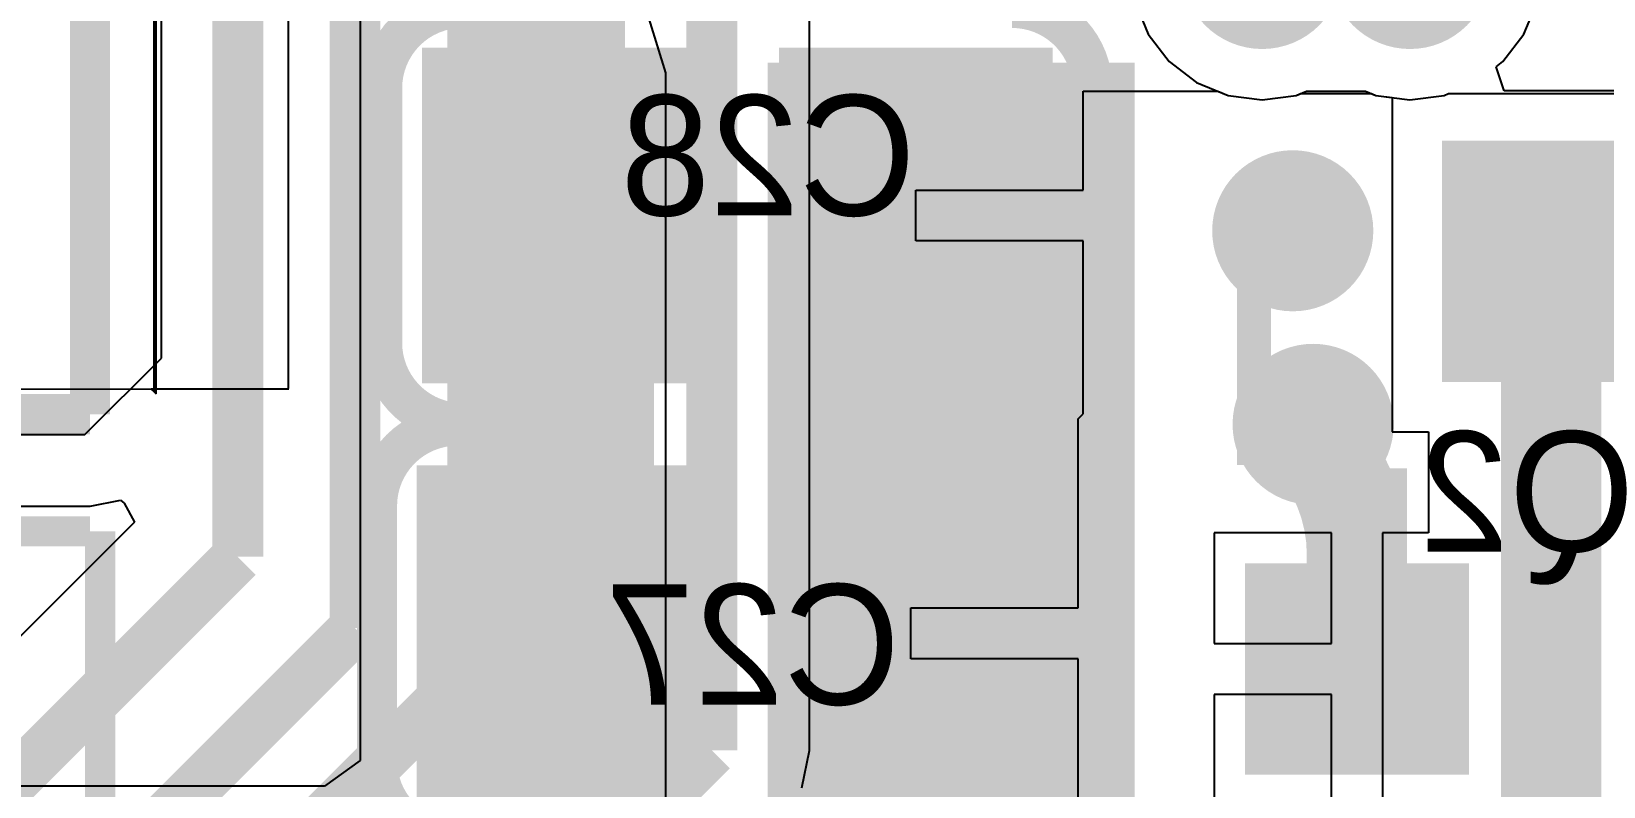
# Model space of a CAD drawing. Extents: x 81 to 196, y 150 to 213.
# Drawn here: x 106.42 to 114.26, y 203.87 to 207.64 of the extents above; entities that cross this region are included whole.
import ezdxf

# ---------------------------------------------------------------- set-up
doc = ezdxf.new("R2010")
doc.units = 0
doc.header["$MEASUREMENT"] = 0
for name, color, linetype in [('BOTTOMLAYER', 5, 'CONTINUOUS'), ('BOTTOMOVERLAY', 54, 'CONTINUOUS'), ('BOTTOMPASTE', 16, 'CONTINUOUS'), ('BOTTOMSOLDER', 6, 'CONTINUOUS'), ('KEEPOUTLAYER', 6, 'CONTINUOUS'), ('TOPLAYER', 1, 'CONTINUOUS')]:
    doc.layers.add(name, color=color, linetype=linetype)

msp = doc.modelspace()

# ---------------------------------------------------------------- linework, layer by layer
at = {"layer": 'BOTTOMLAYER'}
for p, q in [((107.045374, 205.831826), (107.045374, 212.918426)), ((107.704517, 205.858483), (107.704517, 209.703363)), ((107.032674, 209.636759), (107.032674, 205.844526)), ((108.061374, 209.083026), (108.061374, 204.003026)), ((109.585374, 207.432026), (109.382174, 208.092426)), ((113.861545, 207.624624), (113.927042, 207.782742)), ((113.757357, 207.488843), (113.861545, 207.624624)), ((113.723006, 207.462486), (113.757357, 207.488843)), ((109.585374, 200.193026), (109.585374, 207.432026)), ((113.763829, 207.342224), (113.723006, 207.462486)), ((111.664971, 206.847826), (111.664971, 207.340672)), ((111.664971, 207.340672), (112.335551, 207.340672)), ((112.335551, 207.340672), (112.387489, 207.319159)), ((112.726859, 207.319159), (112.778797, 207.340672)), ((112.778797, 207.340672), (113.072151, 207.340672)), ((113.072151, 207.340672), (113.124089, 207.319159)), ((114.754574, 207.342224), (113.763829, 207.342224)), ((112.387489, 207.319159), (112.557174, 207.296819)), ((112.557174, 207.296819), (112.726859, 207.319159)), ((113.124089, 207.319159), (113.204574, 207.308562)), ((113.204574, 207.308562), (113.204574, 205.642228)), ((110.830972, 206.593826), (110.830972, 206.847826)), ((110.830972, 206.847826), (111.664971, 206.847826)), ((111.664971, 206.593826), (110.830972, 206.593826)), ((111.664971, 205.731826), (111.664971, 206.593826)), ((81.467574, 205.806426), (107.019974, 205.857226)), ((107.032674, 205.844526), (107.019974, 205.857226)), ((107.019974, 205.857226), (107.705774, 205.857226)), ((107.019974, 205.857226), (107.045374, 205.831826)), ((107.705774, 205.857226), (107.704517, 205.858483)), ((111.639574, 205.706426), (111.664974, 205.731826)), ((111.639574, 205.627023), (111.639574, 205.706426)), ((111.664974, 205.731826), (111.664971, 205.731826)), ((111.639571, 204.765026), (111.639571, 205.627023)), ((111.639571, 205.627023), (111.639574, 205.627023)), ((113.204574, 205.642228), (113.386418, 205.642228)), ((113.386418, 205.642228), (113.386418, 205.139226)), ((112.902563, 205.139226), (112.318363, 205.139226)), ((112.318363, 205.139226), (112.318363, 204.587226)), ((112.902563, 204.587226), (112.902563, 205.139226)), ((113.386418, 205.139226), (113.156563, 205.139226)), ((113.156563, 205.139226), (113.156563, 203.781226)), ((110.805572, 204.511026), (110.805572, 204.765026)), ((110.805572, 204.765026), (111.639571, 204.765026)), ((112.318363, 204.587226), (112.902563, 204.587226)), ((111.639571, 204.511026), (110.805572, 204.511026)), ((111.639571, 203.649026), (111.639571, 204.511026)), ((112.902563, 204.333226), (112.318363, 204.333226)), ((112.318363, 204.333226), (112.318363, 203.781226)), ((112.902563, 203.781226), (112.902563, 204.333226)), ((108.061374, 204.003026), (107.883574, 203.876026)), ((107.883574, 203.876026), (104.276774, 203.876026))]:
    msp.add_line(p, q, dxfattribs=at)
for points, const_width in [([(108.934171, 206.837625), (108.934171, 208.577426)], 0.499999), ([(109.025571, 206.695426), (109.050971, 206.720826)], 1.000001), ([(109.025571, 204.790426), (109.025571, 206.695426)], 1.000001), ([(113.998172, 206.473628), (113.979574, 206.492226)], 0.499999), ([(113.998172, 202.834626), (113.998172, 206.473628)], 0.499999), ([(113.029563, 205.461037), (112.811174, 205.679426)], 0.499999), ([(113.029563, 204.460226), (113.029563, 205.461037)], 0.499999), ([(109.025571, 204.638026), (109.025571, 204.790426)], 1.000001), ([(109.025571, 200.016229), (109.025571, 204.638026)], 1.000001), ([(108.822371, 204.587226), (109.025571, 204.790426)], 0.499999)]:
    msp.add_lwpolyline(points, dxfattribs=dict(at, const_width=const_width))
at = {"layer": 'BOTTOMLAYER', "const_width": 0.499999}
for points in [[(109.284315, 207.109172, -0.198912), (108.934171, 207.954494)], [(109.284315, 207.109172, -0.198912), (108.934171, 207.954494)], [(109.284315, 207.109172, -0.198912), (108.934171, 207.954494)], [(109.284315, 207.109172, -0.198912), (108.934171, 207.954494)], [(109.284315, 207.109172, -0.198912), (108.934171, 207.954494)], [(109.284315, 207.109172, -0.198912), (108.934171, 207.954494)], [(109.284315, 207.109172, -0.198912), (108.934171, 207.954494)], [(113.85583, 206.293484, -0.198912), (113.998172, 205.949839)], [(113.85583, 206.293484, -0.198912), (113.998172, 205.949839)], [(113.85583, 206.293484, -0.198912), (113.998172, 205.949839)], [(113.85583, 206.293484, -0.198912), (113.998172, 205.949839)], [(113.85583, 206.293484, -0.198912), (113.998172, 205.949839)], [(113.85583, 206.293484, -0.198912), (113.998172, 205.949839)], [(113.85583, 206.293484, -0.198912), (113.998172, 205.949839)], [(112.77582, 205.644072, -0.198912), (113.029563, 205.031477)], [(112.77582, 205.644072, -0.198912), (113.029563, 205.031477)], [(112.77582, 205.644072, -0.198912), (113.029563, 205.031477)], [(112.77582, 205.644072, -0.198912), (113.029563, 205.031477)], [(112.77582, 205.644072, -0.198912), (113.029563, 205.031477)], [(112.77582, 205.644072, -0.198912), (113.029563, 205.031477)]]:
    msp.add_lwpolyline(points, format="xyb", dxfattribs=at)
at = {"layer": 'BOTTOMLAYER'}
for points, const_width in [([(110.626774, 206.977226, 1), (110.626774, 207.277226, 1)], 0.299999), ([(109.284315, 206.984173, 1), (109.284315, 207.23417, 1)], 0.249999), ([(109.284315, 206.984173, 1), (109.284315, 207.23417, 1)], 0.249999), ([(109.284315, 206.984173, 1), (109.284315, 207.23417, 1)], 0.249999), ([(109.284315, 206.984173, 1), (109.284315, 207.23417, 1)], 0.249999), ([(109.284315, 206.984173, 1), (109.284315, 207.23417, 1)], 0.249999), ([(109.284315, 206.984173, 1), (109.284315, 207.23417, 1)], 0.249999), ([(109.284315, 206.984173, 1), (109.284315, 207.23417, 1)], 0.249999), ([(111.515774, 206.520026, 1), (111.515774, 206.820026, 1)], 0.299999), ([(112.709574, 206.494626, 1), (112.709574, 206.794626, 1)], 0.299999), ([(113.85583, 206.168485, 1), (113.85583, 206.418482, 1)], 0.249999), ([(113.85583, 206.168485, 1), (113.85583, 206.418482, 1)], 0.249999), ([(113.85583, 206.168485, 1), (113.85583, 206.418482, 1)], 0.249999), ([(113.85583, 206.168485, 1), (113.85583, 206.418482, 1)], 0.249999), ([(113.85583, 206.168485, 1), (113.85583, 206.418482, 1)], 0.249999), ([(113.85583, 206.168485, 1), (113.85583, 206.418482, 1)], 0.249999), ([(113.85583, 206.168485, 1), (113.85583, 206.418482, 1)], 0.249999), ([(113.998172, 205.824841, 1), (113.998172, 206.074838, 1)], 0.249999), ([(113.998172, 205.824841, 1), (113.998172, 206.074838, 1)], 0.249999), ([(113.998172, 205.824841, 1), (113.998172, 206.074838, 1)], 0.249999), ([(113.998172, 205.824841, 1), (113.998172, 206.074838, 1)], 0.249999), ([(113.998172, 205.824841, 1), (113.998172, 206.074838, 1)], 0.249999), ([(113.998172, 205.824841, 1), (113.998172, 206.074838, 1)], 0.249999), ([(113.998172, 205.824841, 1), (113.998172, 206.074838, 1)], 0.249999), ([(110.677574, 205.504026, 1), (110.677574, 205.804026, 1)], 0.299999), ([(111.515774, 205.529426, 1), (111.515774, 205.829426, 1)], 0.299999), ([(112.811174, 205.529426, 1), (112.811174, 205.829426, 1)], 0.299999), ([(112.77582, 205.519073, 1), (112.77582, 205.76907, 1)], 0.249999), ([(112.77582, 205.519073, 1), (112.77582, 205.76907, 1)], 0.249999), ([(112.77582, 205.519073, 1), (112.77582, 205.76907, 1)], 0.249999), ([(112.77582, 205.519073, 1), (112.77582, 205.76907, 1)], 0.249999), ([(112.77582, 205.519073, 1), (112.77582, 205.76907, 1)], 0.249999), ([(112.77582, 205.519073, 1), (112.77582, 205.76907, 1)], 0.249999), ([(113.029563, 204.906479, 1), (113.029563, 205.156476, 1)], 0.249999), ([(113.029563, 204.906479, 1), (113.029563, 205.156476, 1)], 0.249999), ([(113.029563, 204.906479, 1), (113.029563, 205.156476, 1)], 0.249999), ([(113.029563, 204.906479, 1), (113.029563, 205.156476, 1)], 0.249999), ([(113.029563, 204.906479, 1), (113.029563, 205.156476, 1)], 0.249999), ([(113.029563, 204.906479, 1), (113.029563, 205.156476, 1)], 0.249999), ([(110.702974, 204.462626, 1), (110.702974, 204.762626, 1)], 0.299999), ([(111.515774, 204.488026, 1), (111.515774, 204.788026, 1)], 0.299999)]:
    msp.add_lwpolyline(points, format="xyb", close=True, dxfattribs=dict(at, const_width=const_width))
for points in [[(111.922174, 200.015226), (111.922174, 207.482826), (110.093374, 200.015226), (110.093374, 207.482826)], [(109.63097, 207.455826), (108.470972, 207.455826), (109.63097, 205.985826), (108.470972, 205.985826)], [(111.410971, 207.455826), (110.250973, 207.455826), (111.410971, 205.985826), (110.250973, 205.985826)], [(114.404574, 206.992225), (113.554574, 206.992225), (114.404574, 205.992227), (113.554574, 205.992227)], [(109.60557, 205.373026), (108.445572, 205.373026), (109.60557, 203.903026), (108.445572, 203.903026)], [(111.385571, 205.373026), (110.225573, 205.373026), (111.385571, 203.903026), (110.225573, 203.903026)], [(113.486763, 204.885226), (112.572363, 204.885226), (113.486763, 204.035226), (112.572363, 204.035226)]]:
    msp.add_solid(points, dxfattribs=at)
at = {"layer": 'BOTTOMOVERLAY', "const_width": 0.2}
for points in [[(108.17097, 207.355829, -0.414213), (108.570969, 207.75583)], [(111.310976, 207.75583, -0.414214), (111.710976, 207.355831)], [(108.570972, 205.685827, -0.414214), (108.170972, 206.085826)], [(111.710973, 206.085823, -0.414213), (111.310971, 205.685824)], [(108.14557, 205.273029, -0.414213), (108.545569, 205.67303)], [(111.285576, 205.67303, -0.414214), (111.685576, 205.273031)], [(108.545572, 203.603027, -0.414214), (108.145572, 204.003026)], [(111.685573, 204.003023, -0.414213), (111.285571, 203.603024)]]:
    msp.add_lwpolyline(points, format="xyb", dxfattribs=at)
at = {"layer": 'BOTTOMOVERLAY', "const_width": 0.1}
for points in [[(108.17097, 207.305829, 1), (108.17097, 207.405828, 1)], [(111.710976, 207.305831, 1), (111.710976, 207.405831, 1)], [(108.170972, 206.035826, 1), (108.170972, 206.135826, 1)], [(111.710973, 206.035824, 1), (111.710973, 206.135823, 1)], [(108.545569, 205.62303, 1), (108.545569, 205.72303, 1)], [(108.570972, 205.635827, 1), (108.570972, 205.735827, 1)], [(111.285576, 205.62303, 1), (111.285576, 205.72303, 1)], [(111.310971, 205.635824, 1), (111.310971, 205.735824, 1)], [(108.14557, 205.223029, 1), (108.14557, 205.323028, 1)], [(111.685576, 205.223031, 1), (111.685576, 205.323031, 1)], [(108.145572, 203.953026, 1), (108.145572, 204.053026, 1)], [(111.685573, 203.953024, 1), (111.685573, 204.053023, 1)]]:
    msp.add_lwpolyline(points, format="xyb", close=True, dxfattribs=at)
at = {"layer": 'BOTTOMOVERLAY'}
for points, const_width in [([(108.170972, 206.085826), (108.170972, 207.355826)], 0.2), ([(111.710973, 206.085826), (111.710973, 207.355826)], 0.2), ([(112.516585, 205.476226), (112.516585, 206.619226)], 0.17), ([(113.024585, 206.619226), (112.516585, 206.619226)], 0.17), ([(109.46557, 205.67303), (108.545569, 205.67303)], 0.2), ([(109.490972, 205.685827), (108.570972, 205.685827)], 0.2), ([(111.285576, 205.67303), (110.365576, 205.67303)], 0.2), ([(111.310971, 205.685827), (110.390971, 205.685827)], 0.2), ([(108.145572, 204.003026), (108.145572, 205.273026)], 0.2), ([(111.685573, 204.003026), (111.685573, 205.273026)], 0.2), ([(106.715174, 205.146026), (85.836374, 205.146026)], 0.15), ([(106.765974, 187.239026), (106.765974, 205.146026)], 0.15), ([(114.192985, 204.333226), (113.761185, 204.333226)], 0.17)]:
    msp.add_lwpolyline(points, dxfattribs=dict(at, const_width=const_width))
at = {"layer": 'BOTTOMPASTE'}
for points in [[(109.63097, 207.455826), (108.470972, 207.455826), (109.63097, 205.985826), (108.470972, 205.985826)], [(111.410971, 207.455826), (110.250973, 207.455826), (111.410971, 205.985826), (110.250973, 205.985826)], [(114.404574, 206.992225), (113.554574, 206.992225), (114.404574, 205.992227), (113.554574, 205.992227)], [(109.60557, 205.373026), (108.445572, 205.373026), (109.60557, 203.903026), (108.445572, 203.903026)], [(111.385571, 205.373026), (110.225573, 205.373026), (111.385571, 203.903026), (110.225573, 203.903026)], [(113.486763, 204.885226), (112.572363, 204.885226), (113.486763, 204.035226), (112.572363, 204.035226)]]:
    msp.add_solid(points, dxfattribs=at)
at = {"layer": 'BOTTOMSOLDER', "const_width": 0.401599}
for points in [[(112.557174, 207.751627, 1), (112.557174, 208.153226, 1)], [(113.293774, 207.751627, 1), (113.293774, 208.153226, 1)], [(110.626774, 206.926426, 1), (110.626774, 207.328026, 1)], [(111.515774, 206.469226, 1), (111.515774, 206.870826, 1)], [(112.709574, 206.443826, 1), (112.709574, 206.845426, 1)], [(111.515774, 205.478626, 1), (111.515774, 205.880226, 1)], [(112.811174, 205.478626, 1), (112.811174, 205.880226, 1)], [(110.677574, 205.453226, 1), (110.677574, 205.854826, 1)], [(110.702974, 204.411826, 1), (110.702974, 204.813426, 1)], [(111.515774, 204.437226, 1), (111.515774, 204.838826, 1)], [(110.677574, 203.319626, 1), (110.677574, 203.721226, 1)], [(111.515774, 203.345026, 1), (111.515774, 203.746626, 1)]]:
    msp.add_lwpolyline(points, format="xyb", close=True, dxfattribs=at)
at = {"layer": 'BOTTOMSOLDER'}
for points in [[(109.73257, 207.557426), (108.369372, 207.557426), (109.73257, 205.884226), (108.369372, 205.884226)], [(111.512571, 207.557426), (110.149373, 207.557426), (111.512571, 205.884226), (110.149373, 205.884226)], [(114.506174, 207.093825), (113.452974, 207.093825), (114.506174, 205.890627), (113.452974, 205.890627)], [(109.70717, 205.474626), (108.343972, 205.474626), (109.70717, 203.801426), (108.343972, 203.801426)], [(111.487171, 205.474626), (110.123973, 205.474626), (111.487171, 203.801426), (110.123973, 203.801426)], [(113.588363, 204.986826), (112.470763, 204.986826), (113.588363, 203.933626), (112.470763, 203.933626)]]:
    msp.add_solid(points, dxfattribs=at)
at = {"layer": 'KEEPOUTLAYER', "const_width": 0.2}
for points in [[(106.715174, 205.730226), (106.715174, 213.043331)], [(106.715174, 205.730226), (85.810974, 205.730226)]]:
    msp.add_lwpolyline(points, dxfattribs=at)
at = {"layer": 'TOPLAYER'}
for p, q in [((107.070774, 206.009626), (107.070774, 212.943826)), ((110.300318, 204.053826), (110.300318, 208.246574)), ((111.923906, 207.782742), (111.989403, 207.624624)), ((111.989403, 207.624624), (112.093591, 207.488843)), ((112.093591, 207.488843), (112.229372, 207.384655)), ((112.229372, 207.384655), (112.387489, 207.319159)), ((112.726859, 207.319159), (112.74886, 207.328272)), ((112.74886, 207.328272), (113.102088, 207.328272)), ((113.102088, 207.328272), (113.124089, 207.319159)), ((113.463459, 207.319159), (113.48546, 207.328272)), ((113.48546, 207.328272), (115.427326, 207.328272)), ((112.387489, 207.319159), (112.557174, 207.296819)), ((112.557174, 207.296819), (112.726859, 207.319159)), ((113.124089, 207.319159), (113.293774, 207.296819)), ((113.293774, 207.296819), (113.463459, 207.319159)), ((106.689774, 205.628626), (107.070774, 206.009626)), ((81.899374, 205.628626), (106.689774, 205.628626)), ((106.715174, 205.271411), (106.867257, 205.301662)), ((106.867257, 205.301662), (106.885677, 205.286546)), ((106.885677, 205.286546), (106.936469, 205.191515)), ((85.810977, 205.271411), (106.715174, 205.271411)), ((106.936469, 205.191515), (104.410452, 202.6655)), ((110.263297, 203.86771), (110.300318, 204.053826))]:
    msp.add_line(p, q, dxfattribs=at)
at = {"layer": 'TOPLAYER', "const_width": 0.254}
for points in [[(107.451774, 205.019026), (107.451774, 210.302226)], [(108.035974, 204.663426), (108.035974, 209.895826)], [(108.6237, 204.463752), (108.6237, 209.391352)], [(109.255174, 204.307826), (109.255174, 208.981426)], [(109.813974, 204.053826), (109.813974, 208.448026)], [(104.505374, 202.072626), (107.451774, 205.019026)], [(103.794174, 200.421626), (108.035974, 204.663426)], [(104.505374, 200.345426), (108.6237, 204.463752)], [(105.318174, 200.370826), (109.255174, 204.307826)], [(106.207174, 200.447026), (109.813974, 204.053826)]]:
    msp.add_lwpolyline(points, dxfattribs=at)

# ---------------------------------------------------------------- texts
at = {"layer": 'BOTTOMOVERLAY', "text_generation_flag": 2}
for s, p in [('C28', (110.830972, 206.720826)), ('Q2', (114.411374, 205.044426)), ('C27', (110.753774, 204.282426))]:
    msp.add_text(s, height=0.599999, dxfattribs=at).set_placement(p)

doc.saveas('drawing.dxf')
